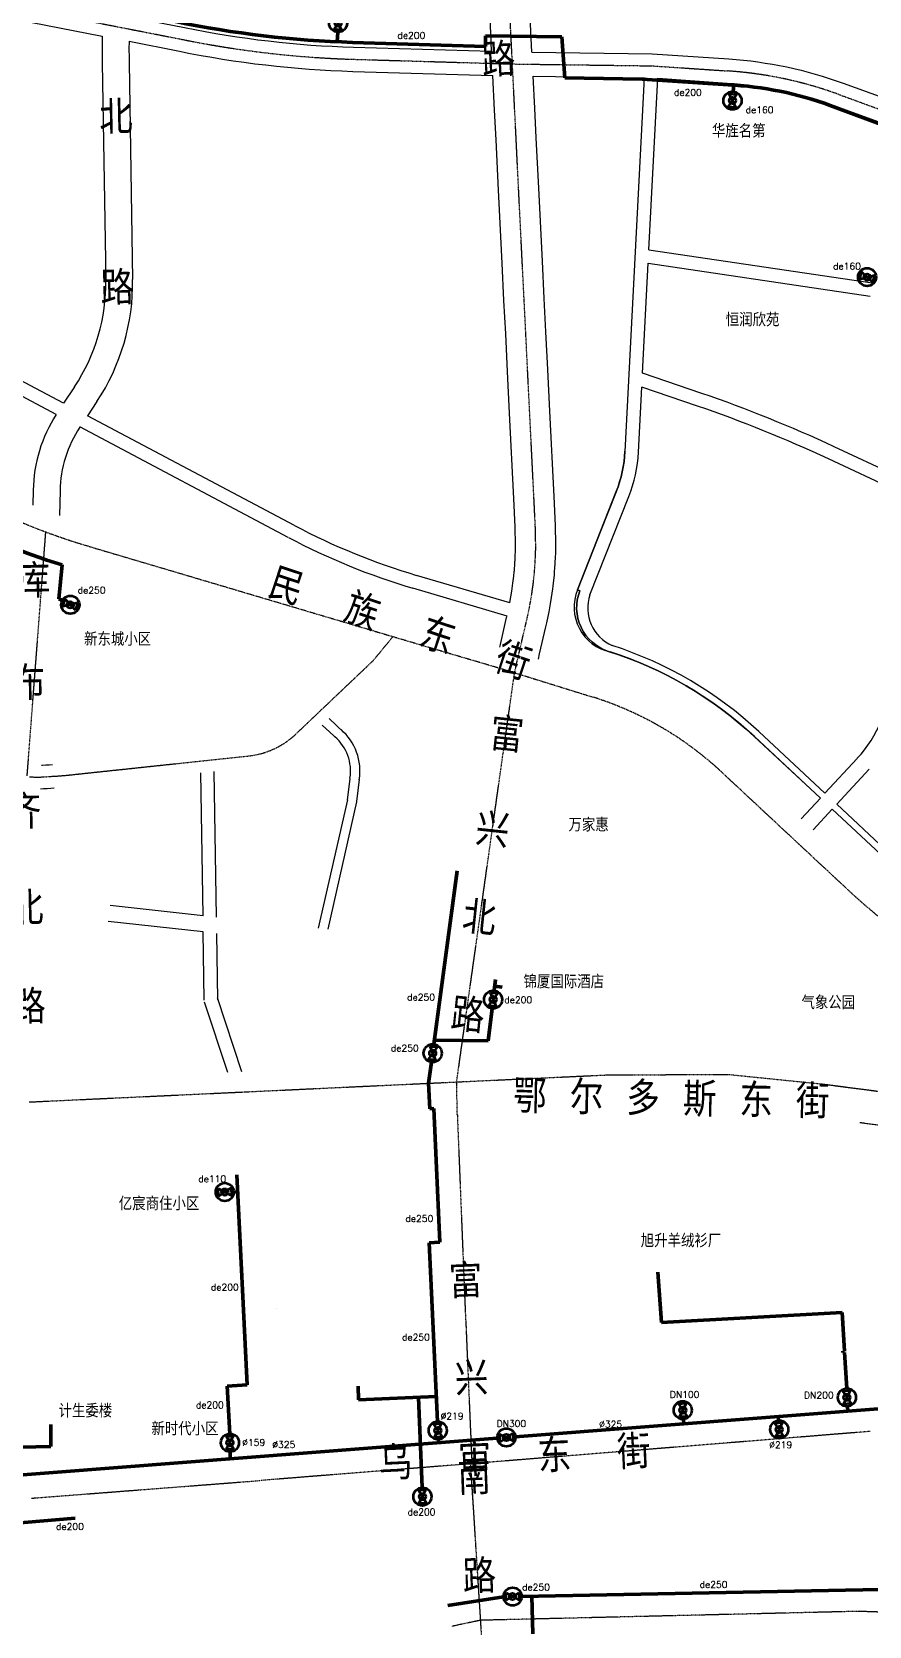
# Model space of a CAD drawing. Header units: millimetres. Extents: x 429861 to 37403537, y 4398138 to 8816131.
# Drawn here: x 442730 to 443978, y 4404598 to 4406975 of the extents above; entities that cross this region are included whole.
import ezdxf

# ---------------------------------------------------------------- set-up
doc = ezdxf.new("R2010")
doc.units = ezdxf.units.MM
doc.linetypes.add('CENTER', pattern=[2, 1.25, -0.25, 0.25, -0.25])
for name, color, linetype in [('中心线', 55, 'CENTER'), ('路名', 21, 'Continuous'), ('路网', 253, 'Continuous')]:
    doc.layers.add(name, color=color, linetype=linetype)
for name, color, linetype, lineweight in [('燃气周边建筑', 211, 'Continuous', 30), ('燃气标注(管)', 111, 'Continuous', 30), ('燃气标注(阀)', 2, 'Continuous', 30), ('燃气管(PE)', 5, 'Continuous', 100), ('燃气管(钢)', 1, 'Continuous', 100), ('燃气阀门(PE)', 6, 'Continuous', 50), ('燃气阀门(钢)', 3, 'Continuous', 50)]:
    doc.layers.add(name, color=color, linetype=linetype, lineweight=lineweight)
doc.styles.add('HZ', font='rs.shx', dxfattribs={"width": 0.8, "bigfont": 'hztxt.shx'})

# ---------------------------------------------------------------- blocks, each defined once
blk = doc.blocks.new('阀门钢')
at = {"layer": '燃气阀门(钢)'}
for p, q in [((-4.9, -2.8), (-4.9, 2.8)), ((-4.9, -2.8), (4.9, 2.8)), ((-4.9, 2.8), (4.9, -2.8)), ((4.9, 2.8), (4.9, -2.8))]:
    blk.add_line(p, q, dxfattribs=at)
for radius in [6.74, 2.47]:
    blk.add_circle((0, 0), radius, dxfattribs=at)
blk = doc.blocks.new('阀门PE')
at = {"layer": '燃气阀门(PE)'}
for p, q in [((-4.9, -2.8), (-4.9, 2.8)), ((-4.9, -2.8), (4.9, 2.8)), ((-4.9, 2.8), (4.9, -2.8)), ((4.9, 2.8), (4.9, -2.8))]:
    blk.add_line(p, q, dxfattribs=at)
for radius in [6.74, 2.47]:
    blk.add_circle((0, 0), radius, dxfattribs=at)

msp = doc.modelspace()

# ---------------------------------------------------------------- linework, layer by layer
at = {"color": 5, "lineweight": 70}
for p, q in [((443406.7, 4406969.4), (443406.4, 4406953.3)), ((443520.1, 4406967.9), (443406.7, 4406969.4)), ((443524.9, 4406906.8), (443520.1, 4406967.9)), ((442775.5, 4406180.3), (442770.5, 4406129.9)), ((442770.5, 4406129.9), (442775.3, 4406127.7))]:
    msp.add_line(p, q, dxfattribs=at)
at = {"color": 5, "lineweight": 100}
for p, q in [((443668.7, 4405050.7), (443663.5, 4405125.6)), ((443938, 4405065.3), (443668.7, 4405050.7)), ((443941.5, 4405007.9), (443938.1, 4405065.2)), ((443939.2, 4405005.8), (443939, 4405007.9)), ((443939, 4405007.9), (443941.5, 4405007.9)), ((443941.5, 4405005.8), (443939.2, 4405005.8)), ((443945.4, 4404952.6), (443941.5, 4405005.8))]:
    msp.add_line(p, q, dxfattribs=at)
at = {"layer": '中心线'}
for p, q in [((443444.3, 4406974.9), (443438.3, 4407095.1)), ((442459, 4407061.1), (442954.1, 4406964.2)), ((443450, 4406860.2), (443444.3, 4406974.9)), ((443209.1, 4406934.5), (443446.6, 4406927.5)), ((443446.6, 4406927.5), (443654.3, 4406924.7)), ((443654.3, 4406924.7), (443768, 4406917.1)), ((443933.3, 4406882), (444116, 4406815.3)), ((443452.2, 4406816), (443450, 4406860.2)), ((443455.9, 4406740.6), (443452.2, 4406816)), ((443461.3, 4406632), (443455.9, 4406740.6)), ((443464.1, 4406576), (443461.3, 4406632)), ((443466.6, 4406526.3), (443464.1, 4406576)), ((443469.3, 4406470.1), (443466.6, 4406526.3)), ((443472.4, 4406408), (443469.3, 4406470.1)), ((443478.7, 4406280.8), (443472.4, 4406408)), ((443480.8, 4406238.1), (443478.7, 4406280.8)), ((442723.3, 4405866), (442751.1, 4406229.5)), ((442723.3, 4405866), (442751.1, 4406229.5)), ((443481.4, 4406210.3), (443480.8, 4406238.1)), ((442813.6, 4406208.6), (442816.3, 4406207.8)), ((442816.3, 4406207.8), (442989.2, 4406156.5)), ((443481.2, 4406199.6), (443481.4, 4406203.6)), ((443481.4, 4406203.6), (443481.4, 4406210.3)), ((443480.2, 4406178.4), (443480.5, 4406183.8)), ((443480.5, 4406183.8), (443480.6, 4406185.3)), ((443480.6, 4406186.8), (443480.9, 4406191.8)), ((443480.6, 4406185.3), (443480.6, 4406186.8)), ((443480.9, 4406191.8), (443481, 4406192.6)), ((443481, 4406192.6), (443481.2, 4406199.6)), ((442989.2, 4406156.5), (443268.6, 4406073.5)), ((443477.7, 4406152.8), (443478.2, 4406156.6)), ((443478.2, 4406156.6), (443478.6, 4406160.4)), ((443478.6, 4406160.4), (443479.4, 4406167.9)), ((443479.4, 4406167.9), (443479.5, 4406169.3)), ((443479.5, 4406169.3), (443479.6, 4406170.3)), ((443479.6, 4406170.3), (443479.7, 4406172)), ((443479.7, 4406172), (443480.2, 4406178.4)), ((443474, 4406127.7), (443475.5, 4406136.4)), ((443475.5, 4406136.4), (443477.2, 4406148.9)), ((443477.2, 4406148.9), (443477.7, 4406152.8)), ((443468.6, 4406100.5), (443471.9, 4406116.3)), ((443471.9, 4406116.3), (443472.9, 4406121.9)), ((443472.9, 4406121.9), (443474, 4406127.7)), ((443457.9, 4406054.7), (443467.3, 4406095)), ((443467.3, 4406095), (443468.6, 4406100.5)), ((443239.1, 4406037.6), (443268.6, 4406073.5)), ((443268.6, 4406073.5), (443434.4, 4406024.4)), ((443123.6, 4405927.9), (443239.1, 4406037.6)), ((443449.9, 4406019.8), (443457.9, 4406054.7)), ((443363.5, 4405409.3), (443449.8, 4406019.6)), ((443434.4, 4406024.4), (443565.8, 4405983.5)), ((443449.8, 4406019.6), (443449.8, 4406019.6)), ((443565.8, 4405983.5), (443565.8, 4405983.5)), ((443565.8, 4405983.5), (443565.8, 4405983.5)), ((442780.6, 4405866.5), (443053.6, 4405895.5)), ((443758.2, 4405871.7), (443758.2, 4405871.7)), ((443758.2, 4405871.7), (443946.4, 4405696.2)), ((442726.8, 4405864.4), (442731.8, 4405864.1)), ((442731.8, 4405864.1), (442736.8, 4405863.9)), ((442736.8, 4405863.9), (442741.9, 4405864)), ((442741.9, 4405864), (442747, 4405864.2)), ((442747, 4405864.2), (442752.1, 4405864.5)), ((442752.1, 4405864.5), (442757.3, 4405864.9)), ((442757.3, 4405864.9), (442762.4, 4405865.3)), ((443946.4, 4405696.2), (443946.4, 4405696.2)), ((443946.4, 4405696.2), (443946.4, 4405696.2)), ((443363.5, 4405409.3), (443585.9, 4405419.7)), ((443585.9, 4405419.7), (443767.6, 4405420.6)), ((443767.6, 4405420.6), (443908.1, 4405406.3)), ((442726.4, 4405379.4), (443046.5, 4405394.4)), ((443046.5, 4405394.4), (443363.5, 4405409.3)), ((443364.5, 4405360.5), (443363.5, 4405409.3)), ((443908.1, 4405406.3), (443963.6, 4405399.1)), ((443963.6, 4405399.1), (444536.7, 4405323.8)), ((443364.5, 4405360.5), (443376.3, 4405067.5)), ((443376.3, 4405067.5), (443377.5, 4405043.6)), ((443377.5, 4405043.6), (443384.1, 4404889.4)), ((443384.1, 4404889.4), (443386.3, 4404840)), ((443980, 4404888.1), (443770, 4404871.1)), ((443770, 4404871.1), (443386.3, 4404840)), ((443386.3, 4404840), (443071.3, 4404814.9)), ((443384, 4404839.8), (443384.6, 4404830)), ((443384, 4404839.8), (443384, 4404839.8)), ((443384, 4404839.8), (443384, 4404839.8)), ((443384, 4404839.8), (443384, 4404839.8)), ((443384, 4404839.8), (443384, 4404839.8)), ((443384, 4404839.8), (443392.9, 4404700.2)), ((443384.6, 4404830), (443385.2, 4404820)), ((442730, 4404788.5), (443071.3, 4404814.9)), ((443385.2, 4404820), (443386.5, 4404800)), ((443386.5, 4404800), (443387.8, 4404780)), ((443387.8, 4404780), (443389.1, 4404760.1)), ((443389.1, 4404760.1), (443390.3, 4404740.1)), ((443390.3, 4404740.1), (443391.6, 4404720.2)), ((443391.6, 4404720.2), (443392.9, 4404700.2)), ((443392.9, 4404700.2), (443394.1, 4404680.2)), ((443392.9, 4404700.2), (443392.9, 4404700.2)), ((443392.9, 4404700.2), (443392.9, 4404700.2)), ((443392.9, 4404700.2), (443392.9, 4404700.2)), ((443392.9, 4404700.2), (443398, 4404620.4)), ((443394.1, 4404680.2), (443395.4, 4404660.3)), ((443395.4, 4404660.3), (443396.7, 4404640.3)), ((443396.7, 4404640.3), (443398, 4404620.4)), ((443398, 4404620.4), (443398.9, 4404606.1)), ((443398, 4404620.4), (443398, 4404620.4)), ((443398, 4404620.4), (443398, 4404620.4)), ((443398, 4404620.4), (443398, 4404620.4)), ((443398, 4404620.4), (443398.9, 4404606.1)), ((443962.2, 4404619.7), (443398.9, 4404606.4)), ((444317.6, 4404607.9), (443962.2, 4404619.7)), ((443375.9, 4404601.6), (443356.3, 4404597.3)), ((443395.4, 4404605.6), (443375.9, 4404601.6)), ((443398.9, 4404606.4), (443395.4, 4404605.6)), ((443398.9, 4404606.1), (443399.2, 4404600.4)), ((443398.9, 4404606.1), (443399.2, 4404600.4)), ((443399.2, 4404600.4), (443400.5, 4404580.4)), ((443399.2, 4404600.4), (443400.5, 4404580.4))]:
    msp.add_line(p, q, dxfattribs=at)
at = {"layer": '中心线', "ltscale": 2}
msp.add_line((443964.6, 4405348.9), (444585.7, 4405268.1), dxfattribs=at)
at = {"layer": '中心线'}
for centre, radius, start, end in [((443254.5, 4408433.8), 1500, 258.4471, 268.2684), ((443727.5, 4406318.4), 600, 69.9358, 86.1309), ((443075.6, 4407096.8), 926, 240.227, 249.4931), ((443075.6, 4407096.8), 926, 249.4931, 253.5654), ((443417.2, 4405506.1), 500, 47.0028, 72.7103), ((443041, 4406014.9), 120, 276.0618, 313.5249), ((442751, 4406145), 280, 271.961, 276.0618), ((444628.4, 4406427.6), 1000, 227.0028, 243.5461)]:
    msp.add_arc(centre, radius, start, end, dxfattribs=at)
at = {"layer": '燃气管(PE)'}
for p, q in [((443186.2, 4406975.1), (443185.5, 4406960.6)), ((443208.4, 4406959.7), (443406.4, 4406953.3)), ((443524.9, 4406906.8), (443640.2, 4406904.6)), ((443640.2, 4406904.6), (443768.3, 4406896.4)), ((443775.8, 4406886.3), (443776.6, 4406895.9)), ((443920.3, 4406865.7), (443996.8, 4406837.2)), ((443329.6, 4405465.6), (443364.2, 4405724)), ((443419.5, 4405545.5), (443421.5, 4405562)), ((443431.2, 4405550.5), (443420.3, 4405551.9)), ((443410.4, 4405470.7), (443416.3, 4405518.7)), ((443410.4, 4405470.7), (443330.5, 4405471.7)), ((443321.7, 4405407.3), (443326, 4405438.9)), ((443323.5, 4405369.4), (443321.7, 4405407.3)), ((443329.3, 4405369.5), (443323.5, 4405369.4)), ((443338.6, 4405170.2), (443329.3, 4405369.5)), ((443051.2, 4404957.6), (443036.1, 4405270.7)), ((443027.7, 4405245.1), (443037.3, 4405245.5)), ((443322.8, 4405169.5), (443338.6, 4405170.2)), ((443334.8, 4404903.1), (443322.8, 4405169.5)), ((443021.5, 4404955.7), (443051.2, 4404957.6)), ((443025.5, 4404884.7), (443021.5, 4404955.7)), ((443217.1, 4404935.3), (443216.6, 4404955.7)), ((443333.1, 4404940), (443217.1, 4404935.3)), ((443312, 4404804.3), (443306.5, 4404938.9)), ((442758.7, 4404865.6), (442758.7, 4404898.6)), ((442691.1, 4404864.1), (442758.7, 4404865.6)), ((442695.4, 4404750.1), (442794.7, 4404758.5)), ((443350.3, 4404628.3), (443433.5, 4404641.6)), ((443460.4, 4404642.1), (444019.5, 4404653)), ((443477, 4404586.1), (443475.6, 4404642.4))]:
    msp.add_line(p, q, dxfattribs=at)
for centre, radius, start, end in [((443256.1, 4408510.5), 1551.5, 258.404, 268.2364), ((443742.5, 4406377.4), 519.7, 69.9822, 87.1522), ((442979.6, 4406871.7), 720.9, 238.4637, 253.5518)]:
    msp.add_arc(centre, radius, start, end, dxfattribs=at)
at = {"layer": '燃气管(钢)'}
for p, q in [((443451, 4404880.2), (444780.5, 4404982.8)), ((443946.3, 4404925.5), (443946.8, 4404918.4)), ((443701.7, 4404906.3), (443702.2, 4404899.6)), ((443843.4, 4404904.5), (443842.9, 4404910.4)), ((442247.3, 4404787.3), (443424.1, 4404878.1)), ((443336.4, 4404876.2), (443336.8, 4404871.4)), ((443025.7, 4404857.8), (443025.8, 4404847.4))]:
    msp.add_line(p, q, dxfattribs=at)
at = {"layer": '路网'}
for p, q in [((442835.3, 4406929.2), (442840.5, 4406605.4)), ((442875.3, 4406929.9), (442880.5, 4406606.1)), ((443614.6, 4406349.7), (443643.4, 4406906.9)), ((443650.2, 4406650.5), (443663.4, 4406906.1)), ((442766.5, 4406404.9), (441963.6, 4406830.4)), ((442777.6, 4406421.6), (442293.2, 4406678.4)), ((443650.2, 4406650.5), (443982.9, 4406601)), ((443640.7, 4406466.4), (443649.1, 4406630.5)), ((443649.1, 4406630.5), (443979.9, 4406581.2)), ((443729, 4406436.1), (443640.7, 4406466.4)), ((442793.9, 4406446.1), (442777.6, 4406421.6)), ((443634.6, 4406348.7), (443639.6, 4406445.6)), ((443722.5, 4406417.2), (443639.6, 4406445.6)), ((442827.2, 4406424), (442813.1, 4406402.8)), ((443121.9, 4406239.1), (442813.1, 4406402.8)), ((442802, 4406386.1), (442801.9, 4406385.9)), ((443112.6, 4406221.5), (442802, 4406386.1)), ((444018.4, 4406313.7), (443926.2, 4406356.6)), ((444019.8, 4406290.9), (443917.7, 4406338.5)), ((442732.3, 4406291.9), (442731.9, 4406269.3)), ((442772.3, 4406291.1), (442771.6, 4406253.9)), ((443543.7, 4406143.3), (443601.6, 4406289.7)), ((443562.3, 4406136), (443620.2, 4406282.3)), ((443442.8, 4406123.6), (443303.9, 4406164.8)), ((443438.6, 4406104), (443298.2, 4406145.6)), ((443905.8, 4405832.5), (443807.3, 4405924.4)), ((443912.6, 4405839.9), (443814.1, 4405931.7)), ((443912.6, 4405839.9), (443960.7, 4405891.9)), ((443930.1, 4405823.5), (443978.3, 4405875.6)), ((443877.3, 4405801.7), (443905.8, 4405832.5)), ((444002.4, 4405756.2), (443930.1, 4405823.5)), ((443894.8, 4405785.3), (443923.3, 4405816.2)), ((443995.5, 4405748.9), (443923.3, 4405816.2))]:
    msp.add_line(p, q, dxfattribs=at)
at = {"layer": '路网', "ltscale": 2}
for p, q in [((443163.3, 4405941.5), (443186, 4405920.4)), ((443173.5, 4405951.1), (443195.5, 4405930.6)), ((442985.6, 4405657.2), (442982.4, 4405870.4)), ((443005.6, 4405655), (443002.3, 4405872.5)), ((443204.5, 4405862), (443200.5, 4405829.3)), ((443218.4, 4405860.3), (443214.4, 4405827.6)), ((443200.6, 4405830), (443157.2, 4405638.5)), ((443214.3, 4405826.9), (443171.3, 4405637)), ((442985.6, 4405657.2), (442846.8, 4405672.3)), ((442985.9, 4405633), (442844.2, 4405648.4)), ((442987.4, 4405531.5), (442985.9, 4405633)), ((443007.4, 4405531.8), (443006, 4405630.8)), ((443022.4, 4405423.3), (442987.9, 4405528.5)), ((443043.2, 4405424.3), (443006.9, 4405534.8))]:
    msp.add_line(p, q, dxfattribs=at)
at = {"layer": '路网'}
for points in [[(443475.8, 4406945.1), (443474.3, 4406976.4), (443468.3, 4407096.6), (443462, 4407222.7), (443457.7, 4407309.4), (443455.9, 4407346.1), (443452.7, 4407415.6), (443446.1, 4407544.3), (443444.1, 4407583.8)], [(443477.6, 4406909.1), (443643.4, 4406906.9)]]:
    msp.add_lwpolyline(points, dxfattribs=at)
for points in [[(443415.7, 4406946.4), (443414.3, 4406973.4), (443408.4, 4407093.6), (443402.1, 4407219.7), (443397.8, 4407306.4, -0.000147), (443397.8, 4407306.4), (443396, 4407343.2), (443395.3, 4407358.5)], [(442440.3, 4407046.6, 0.003817), (442455.5, 4407043.5), (442835.3, 4406969.1, 0.042869)], [(442876.1, 4406997.8), (442957.6, 4406981.8, 0.042891), (443209.7, 4406952.5), (443415.7, 4406946.4)], [(442875.2, 4406961.3), (442950.5, 4406946.5, 0.042869), (443208.6, 4406916.5), (443417.5, 4406910.4)], [(443475.8, 4406945.1), (443655.1, 4406942.7), (443769.2, 4406935, -0.070782), (443939.5, 4406898.9), (443998.7, 4406877.3)], [(443442.8, 4406123.6), (443443.4, 4406127.1), (443444.4, 4406132.9), (443445.8, 4406141), (443447.5, 4406153), (443448, 4406156.8), (443448.4, 4406160.1), (443448.8, 4406163.5), (443449.5, 4406170.8), (443449.6, 4406172), (443449.7, 4406172.7), (443449.8, 4406174.3), (443450.2, 4406180.3), (443450.5, 4406185.4), (443450.6, 4406186.9), (443450.7, 4406188.4), (443451, 4406193.5), (443451, 4406194.1), (443451.3, 4406200.7), (443451.4, 4406204.1), (443451.4, 4406210.1), (443450.8, 4406237.1), (443448.8, 4406279.3), (443442.5, 4406406.5), (443439.4, 4406468.6, -0.000064), (443439.4, 4406468.6), (443436.6, 4406524.8), (443434.1, 4406574.5, -0.000092), (443434.1, 4406574.5), (443431.3, 4406630.5), (443425.9, 4406739.1), (443422.2, 4406814.5), (443420, 4406858.7), (443417.5, 4406910.4)], [(443485.3, 4406039.9), (443487.2, 4406047.9), (443496.5, 4406088.2, 0.000051), (443496.5, 4406088.2), (443497.8, 4406094), (443501.4, 4406110.5), (443502.5, 4406116.6), (443503.5, 4406122.5), (443505.1, 4406131.8), (443506.9, 4406144.9), (443507.4, 4406148.8), (443508, 4406153), (443508.4, 4406157.4), (443509.2, 4406165), (443509.4, 4406166.7), (443509.5, 4406167.9), (443509.6, 4406169.7), (443510.1, 4406176.5), (443510.4, 4406182.1), (443510.5, 4406183.6), (443510.6, 4406185.2), (443510.9, 4406190.2), (443510.9, 4406191.2), (443511.2, 4406198.6), (443511.4, 4406203.2), (443511.4, 4406210.6), (443510.8, 4406239.1), (443508.7, 4406282.2, 0.000201), (443508.7, 4406282.3), (443502.4, 4406409.5, 0.000064), (443502.4, 4406409.5), (443499.3, 4406471.6), (443496.5, 4406527.8, 0.000092), (443496.5, 4406527.8), (443494, 4406577.5), (443491.3, 4406633.5), (443485.9, 4406742.1), (443482.1, 4406817.5), (443479.9, 4406861.7), (443477.6, 4406909.1)], [(443663.4, 4406906.1), (443766.8, 4406899.1, -0.070782), (443927.1, 4406865.1), (443998.4, 4406839.1)], [(443427.8, 4406057.6), (443428.7, 4406061.5, -0.000105), (443428.7, 4406061.5), (443438, 4406101.8), (443438.6, 4406104)]]:
    msp.add_lwpolyline(points, format="xyb", dxfattribs=at)
at = {"layer": '路网', "ltscale": 2, "const_width": 0.00001}
for points in [[(441911.5, 4406734.5), (442447.9, 4406424.6), (442627.8, 4406320.6), (442630.6, 4406319, 0.031515), (442731.9, 4406269.3, 0.031515)], [(442771.6, 4406253.9, 0.014811), (442822.1, 4406237.4), (442824.8, 4406236.6), (442997.7, 4406185.3), (443277.2, 4406102.3), (443427.8, 4406057.6)], [(442768.3, 4406191.5, 0.010093), (442805.1, 4406179.8), (442807.8, 4406179), (442979.5, 4406128.1)], [(443001.9, 4405907.6), (443051.8, 4405912.9, 0.164935), (443111.6, 4405940.5), (443226.3, 4406049.5), (443229.8, 4406053.8)], [(443485.3, 4406039.9), (443574.7, 4406012.1, -0.112643), (443778.6, 4405893.7), (443877.3, 4405801.7)], [(443474.6, 4405980.4), (443556.9, 4405954.8, -0.112643), (443737.7, 4405849.8), (443795.5, 4405795.9)], [(443002.3, 4405872.5), (443055.5, 4405878.1, 0.164935), (443135.7, 4405915.2), (443163.3, 4405941.5)], [(442760, 4405882.6, 0.017895), (442778.7, 4405883.9), (442981.9, 4405905.5)], [(442761.2, 4405847.6, 0.017895), (442782.4, 4405849.1), (442982.4, 4405870.4)], [(443795.5, 4405795.9), (443659.6, 4405638, 0.170942), (443623.4, 4405545.2), (443620.2, 4405449.9)], [(443810.2, 4405782.2), (443674.8, 4405624.9, 0.170942), (443643.4, 4405544.5), (443640.2, 4405450)], [(443810.2, 4405782.2), (443926, 4405674.3, 0.072309), (444169.6, 4405505.4), (444233.1, 4405473.8)], [(443894.8, 4405785.3), (443966.9, 4405718.1, 0.072309), (444196.3, 4405559.1), (444265.3, 4405524.8)], [(443355.6, 4404812.5), (443356.6, 4404798.1, 0.000012), (443356.6, 4404798.1), (443357.8, 4404778.1), (443359.1, 4404758.2), (443360.4, 4404738.2, 0.000012), (443360.4, 4404738.2), (443361.7, 4404718.2), (443362.9, 4404698.3, 0.000012), (443362.9, 4404698.3), (443364.2, 4404678.3), (443365.5, 4404658.4, 0.000013), (443365.5, 4404658.4), (443366.8, 4404638.4), (443367.6, 4404625.3, 0.000008)], [(443415.5, 4404817.3), (443416.4, 4404801.9), (443417.7, 4404781.9), (443419, 4404762, -0.000012), (443419, 4404762), (443420.3, 4404742), (443421.5, 4404722.1, -0.000012), (443421.5, 4404722.1), (443422.8, 4404702.1), (443424.1, 4404682.1, -0.000013), (443424.1, 4404682.1), (443425.4, 4404662.2), (443426.6, 4404642.2, -0.000012), (443426.6, 4404642.2), (443427.3, 4404632.1)], [(443367.6, 4404625.3), (443351, 4404621.7), (443331.5, 4404617.6), (443292.4, 4404609.2), (443272.8, 4404605), (443253.3, 4404600.9, 0.000003), (443253.3, 4404600.9), (443233.7, 4404596.7), (443214.2, 4404592.5, 0.000014), (443214.2, 4404592.5), (443175, 4404584.2), (443155.5, 4404580), (443135.9, 4404575.8, 0.000023), (443135.9, 4404575.8), (443116.4, 4404571.6), (443096.8, 4404567.5), (443089.6, 4404565.9)]]:
    msp.add_lwpolyline(points, format="xyb", dxfattribs=at)
at = {"layer": '路网', "ltscale": 1.5}
msp.add_lwpolyline([(443898.4, 4405839.4, 0.00997), (443898, 4405839.9), (443807.1, 4405924.6, 0.111189), (443590.1, 4406051.4, -0.434516), (443547.2, 4406141.9), (443543.5, 4406143.3), (443601.4, 4406289.8, 0.081402), (443614.4, 4406349.9, -0.081402), (443601.4, 4406289.8), (443543.5, 4406143.3), (443547.2, 4406141.9, 0.434516), (443590.1, 4406051.4, -0.111189), (443807.1, 4405924.6), (443898, 4405839.9, -0.00997), (443898.4, 4405839.4)], format="xyb", dxfattribs=at)
at = {"layer": '路网', "ltscale": 2, "const_width": 0.00001}
for points in [[(442744.6, 4405881.6), (442768.3, 4406191.5)], [(442981.9, 4405905.5), (442979.5, 4406128.1)], [(443001.9, 4405907.6), (442999.5, 4406122.1)], [(442999.5, 4406122.1), (443229.8, 4406053.8)], [(443173.5, 4405951.1), (443252, 4406025.6), (443266.2, 4406043)], [(443266.2, 4406043), (443416.5, 4405998.4)], [(443362.5, 4405616.2), (443416.5, 4405998.4)], [(443398.3, 4405440.9), (443474.6, 4405980.4)], [(442744.5, 4405677.5), (442743.4, 4405846.6)], [(442846.1, 4405672.3), (442744.5, 4405677.5)], [(442846.8, 4405672.3), (442985.6, 4405657.2)], [(442746.2, 4405410.4), (442744.6, 4405653.4)], [(442844.9, 4405648.3), (442744.6, 4405653.4)], [(442844.2, 4405648.4), (442985.9, 4405633)], [(443005.6, 4405655), (443157.2, 4405638.5)], [(443171.3, 4405637), (443362.5, 4405616.2)], [(443006, 4405630.8), (443153.1, 4405614.8)], [(443153.1, 4405614.8), (443154.5, 4405429.5)], [(443167.2, 4405613.3), (443168.5, 4405430.2)], [(443167.2, 4405613.3), (443359.1, 4405592.4)], [(443337.3, 4405438.1), (443359.1, 4405592.4)], [(443398.3, 4405440.9), (443585.2, 4405449.7), (443620.2, 4405449.9)], [(443640.2, 4405450), (443769, 4405450.6), (443911.5, 4405436.1), (443967.5, 4405428.8)], [(442746.2, 4405410.4), (443022.4, 4405423.3)], [(443043.2, 4405424.3), (443045.1, 4405424.4)], [(443045.1, 4405424.4), (443154.5, 4405429.5)], [(443168.5, 4405430.2), (443337.3, 4405438.1)], [(443967.5, 4405428.8), (444223.8, 4405395.2)], [(443057.7, 4405364.9), (443334.2, 4405377.9)], [(443334.4, 4405366.5), (443334.2, 4405377.9)], [(443394.1, 4405380.7), (443586.7, 4405389.7), (443766.1, 4405390.6), (443904.6, 4405376.5), (443949.4, 4405370.7)], [(443394.3, 4405368.9), (443394.1, 4405380.7)], [(443949.7, 4405360.7), (443792.9, 4405374.6), (443704.6, 4405377.7), (443622.1, 4405377.8), (443570.6, 4405377.2), (443503.4, 4405373.2), (443409, 4405369.4), (443394.3, 4405368.9)], [(443949.4, 4405370.7), (443949.7, 4405360.7)], [(442746.5, 4405350.4), (443037.8, 4405364)], [(442746.6, 4405338.2), (442746.5, 4405350.4)], [(443037.8, 4405364), (443038.6, 4405344.3)], [(443057.7, 4405364.9), (443058.3, 4405352.7)], [(443058.3, 4405352.7), (443334.4, 4405366.5)], [(443058.9, 4405337.8), (443334.8, 4405351.5)], [(443334.8, 4405351.5), (443345.7, 4405081.3)], [(443950.2, 4405345.6), (443792, 4405359.7), (443704.4, 4405362.7), (443622.1, 4405362.8), (443571.1, 4405362.2), (443504.2, 4405358.3), (443409.5, 4405354.4), (443394.8, 4405353.9)], [(443394.8, 4405353.9), (443405.6, 4405083.7)], [(442748.4, 4405057.3), (442746.6, 4405338.2)], [(443038.6, 4405344.3), (443050.4, 4405070.2)], [(443058.9, 4405337.8), (443070.3, 4405071)], [(443950.2, 4405345.6), (443957.2, 4405106.6)], [(443405.6, 4405083.7), (443957.2, 4405106.6)], [(442748.4, 4405057.3), (443050.4, 4405070.2)], [(443070.3, 4405071), (443345.7, 4405081.3)], [(443407, 4405053.7), (443958.1, 4405076.6)], [(443958.1, 4405076.6), (443958.6, 4405060.6), (443964.1, 4404911.9)], [(442748.6, 4405027.3), (443051.6, 4405040.2)], [(443051.6, 4405040.2), (443060.2, 4404839.1)], [(443071.6, 4405041), (443347.1, 4405051.4)], [(443071.6, 4405041), (443080.2, 4404840.7)], [(443347.1, 4405051.4), (443347.6, 4405042.1), (443354.2, 4404888.1)], [(443407, 4405053.7), (443407.5, 4405045), (443414.1, 4404890.7)], [(442749.9, 4404815.1), (442748.6, 4405027.3)], [(443767.9, 4404896), (443415.1, 4404867.4)], [(443964.1, 4404911.9), (443767.9, 4404896)], [(443354.2, 4404888.1), (443355.3, 4404862.6)], [(443414.1, 4404890.7), (443415.1, 4404867.4)], [(443355.3, 4404862.6), (443080.2, 4404840.7)], [(443966, 4404861.8), (443781.8, 4404847)], [(443966, 4404861.8), (443974.1, 4404644.3)], [(442749.9, 4404815.1), (443060.2, 4404839.1)], [(443761.9, 4404845.3), (443415.5, 4404817.3)], [(443761.9, 4404845.3), (443777.5, 4404640.3)], [(443781.8, 4404847), (443797.6, 4404640.8)], [(443355.6, 4404812.5), (443082.1, 4404790.7)], [(442749.6, 4404764.9), (443062.1, 4404789.1)], [(443069.7, 4404561.7), (443062.1, 4404789.1)], [(443089.6, 4404565.9), (443082.1, 4404790.7)], [(442745, 4404492.4), (442749.6, 4404764.9)], [(443777.5, 4404640.3), (443427.3, 4404632.1)], [(443974.1, 4404644.3), (443962.3, 4404644.7), (443797.6, 4404640.8)]]:
    msp.add_lwpolyline(points, dxfattribs=at)
at = {"layer": '路网', "ltscale": 2}
for points in [[(442744.6, 4405881.6), (442746.1, 4405881.7), (442751.1, 4405882), (442756, 4405882.3), (442761.1, 4405882.7)], [(442743.4, 4405846.6), (442747.9, 4405846.8), (442753.2, 4405847.1), (442758.5, 4405847.4), (442763.7, 4405847.8)]]:
    msp.add_lwpolyline(points, dxfattribs=at)
at = {"layer": '路网'}
for centre, radius, start, end in [((444055.1, 4406948.9), 1220, 179.0514, 180.9245), ((444055.1, 4406948.9), 1180, 179.3986, 180.9245), ((442560.6, 4406600.9), 280, 326.4359, 0.9245), ((442560.6, 4406600.9), 320, 326.4359, 0.9245), ((443077.1, 4404534.8), 1990, 65.0132, 71.0767), ((443077.1, 4404534.8), 2010, 65.0132, 71.0767), ((442949.8, 4406287.7), 217.5, 147.4126, 178.8969), ((442949.8, 4406287.7), 177.5, 146.4359, 178.8969), ((443424.9, 4406359.5), 190, 338.4277, 357.0426), ((443424.9, 4406359.5), 210, 338.4277, 357.0426), ((443585.6, 4407113.9), 990, 242.0765, 253.4693), ((443585.6, 4407113.9), 1010, 242.0765, 253.4693), ((443606.9, 4406117.3), 68.3, 157.6381, 257.8059), ((443619.9, 4406115.9), 61, 160.8425, 246.4311), ((443417.2, 4405506.1), 582, 47.0028, 72.1559), ((443417.2, 4405506.1), 572, 47.0028, 72.1559), ((443822.7, 4406019.6), 188, 317.2229, 358.1004)]:
    msp.add_arc(centre, radius, start, end, dxfattribs=at)
at = {"layer": '路网', "ltscale": 2}
for radius in [67.5, 81.5]:
    msp.add_arc((443137.9, 4405873), radius, 350.856, 49.1956, dxfattribs=at)

# ---------------------------------------------------------------- block references
at = {"layer": '燃气阀门(PE)'}
for p, xscale, yscale, zscale, rotation in [((443186.8, 4406988.5), 1.999999999622353, 1.999999999622353, 1.999999999622353, 267.3910688855431), ((443774.7, 4406872.9), 2, 2, 2, 85.13593818937913), ((443975.4, 4406609.6), 2, 2, 2, 346.2780497637887), ((442787.6, 4406121), 1.999999999895312, 1.999999999895312, 1.999999999895312, 163.9236119327387), ((443417.9, 4405532.1), 1.999999999663976, 1.999999999663976, 1.999999999663976, 263.0466916773389), ((443327.8, 4405452.2), 1.999999999789275, 1.999999999789275, 1.999999999789275, 262.2447069455713), ((443017.9, 4405245.1), 2.000000000007345, 2.000000000007345, 2.000000000007345, 2.754865048480477), ((443312.5, 4404790.8), 1.999999999809029, 1.999999999809029, 1.999999999809029, 92.33931110476715)]:
    msp.add_blockref('阀门PE', p, dxfattribs=dict(at, xscale=xscale, yscale=yscale, zscale=zscale, rotation=rotation))
at = {"layer": '燃气阀门(PE)', "xscale": 2, "yscale": 2, "zscale": 2}
msp.add_blockref('阀门PE', (443447, 4404641.8), dxfattribs=at)
at = {"layer": '燃气阀门(钢)'}
for p, xscale, yscale, zscale, rotation in [((443945.2, 4404938.9), 1.999999999683817, 1.999999999683817, 1.999999999683817, 274.4124864091051), ((443700.6, 4404919.8), 1.999999999683817, 1.999999999683817, 1.999999999683817, 274.4124864091051), ((443335.4, 4404889.6), 1.999999999683817, 1.999999999683817, 1.999999999683817, 274.4124864091051), ((443844.4, 4404891), 1.999999999683817, 1.999999999683817, 1.999999999683817, 94.41248640910514), ((443025.6, 4404871.3), 2.00000000011904, 2.00000000011904, 2.00000000011904, 270.5483912545649), ((443437.6, 4404879.1), 2.000000000023911, 2.000000000023911, 2.000000000023911, 4.412486405321949)]:
    msp.add_blockref('阀门钢', p, dxfattribs=dict(at, xscale=xscale, yscale=yscale, zscale=zscale, rotation=rotation))

# ---------------------------------------------------------------- texts
at = {"layer": '燃气周边建筑', "style": 'HZ'}
for s, p in [('华旌名第', (443744, 4406817.5)), ('恒润欣苑', (443764.6, 4406536)), ('新东城小区', (442808.1, 4406059.7)), ('万家惠', (443530.2, 4405782.7)), ('锦厦国际酒店', (443463.2, 4405548.8)), ('气象公园', (443877.5, 4405517.7)), ('亿宸商住小区', (442859.9, 4405217.8)), ('旭升羊绒衫厂', (443638, 4405162.6)), ('计生委楼', (442770.1, 4404908.8)), ('新时代小区', (442908.5, 4404882))]:
    msp.add_text(s, height=20, dxfattribs=at).set_placement(p)
at = {"layer": '燃气标注(管)', "style": 'HZ'}
for s, p in [('de200', (443275.2, 4406965.1)), ('de200', (443687.4, 4406880.1)), ('de250', (443289.7, 4405530.6)), ('de250', (443287.1, 4405200.5)), ('de200', (442997.1, 4405098.1)), ('de250', (443282, 4405023.6)), ('de200', (442974.8, 4404922.5)), ('%%C325', (443575.9, 4404893.9)), ('%%C325', (443088.7, 4404863.4)), ('de200', (442766.3, 4404741.2)), ('de250', (443725.7, 4404654.8))]:
    msp.add_text(s, height=10, dxfattribs=at).set_placement(p)
at = {"layer": '燃气标注(阀)', "style": 'HZ'}
for s, p in [('de160', (443794.3, 4406854.1)), ('de160', (443924.6, 4406620.9)), ('de250', (442798.6, 4406137.6)), ('de200', (443434.5, 4405526.7)), ('de250', (443265.4, 4405454.7)), ('de110', (442978.4, 4405259.6)), ('DN100', (443681.3, 4404938.2)), ('DN200', (443881.4, 4404937.2)), ('%%C219', (443339.6, 4404906)), ('DN300', (443423, 4404894.7)), ('%%C159', (443043.9, 4404866.6)), ('%%C219', (443829.4, 4404863.1)), ('de200', (443290.4, 4404762.9)), ('de250', (443461, 4404650.8))]:
    msp.add_text(s, height=10, dxfattribs=at).set_placement(p)
at = {"layer": '路名', "style": 'HZ'}
for s, rotation, p in [('路', 3.1156, (443402.2, 4406907.2)), ('北', 1.2055, (442831.1, 4406822.4)), ('路', 1.2055, (442833, 4406567.7)), ('库', 1.2055, (442708.3, 4406130.7)), ('民  族  东  街', 341.7525, (443078.4, 4406132.3)), ('布', 1.2055, (442700.8, 4405978.3)), ('富', 353.9782, (443410.7, 4405904.6)), ('齐', 1.2055, (442695, 4405786.5)), ('兴', 353.9782, (443389.6, 4405762.6)), ('北', 1.2055, (442698.1, 4405642.8)), ('北', 353.9782, (443369.8, 4405631.7)), ('路', 1.2055, (442701.5, 4405495.6)), ('路', 353.9782, (443352.7, 4405486.3)), ('鄂 尔 多 斯 东 街', 358.994, (443447.5, 4405362.9)), ('富', 2.1416, (443352.9, 4405086.3)), ('兴', 2.1416, (443361.6, 4404941.1)), ('乌  审  东  街', 2.7131, (443248.5, 4404814.5)), ('南', 2.1416, (443365.7, 4404793)), ('路', 2.1416, (443373.3, 4404645.9))]:
    msp.add_text(s, height=50, rotation=rotation, dxfattribs=at).set_placement(p)

doc.saveas('drawing.dxf')
